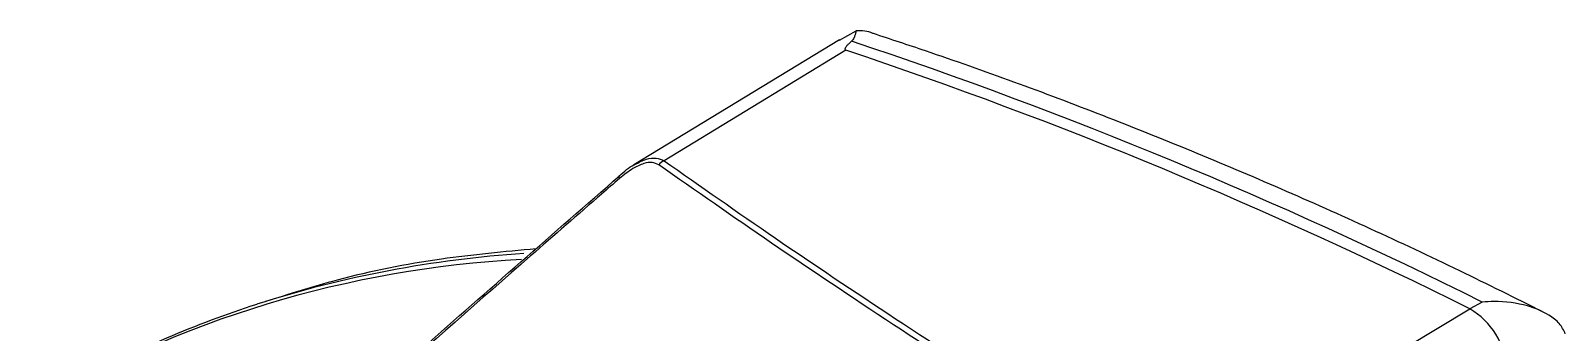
# Model space of a CAD drawing. Extents: x 7 to 135, y 1 to 99.
# Drawn here: x 29.445 to 31.361, y 24.721 to 25.098 of the extents above; entities that cross this region are included whole.
import ezdxf

# ---------------------------------------------------------------- set-up
doc = ezdxf.new("R2010")
doc.units = 0
doc.header["$MEASUREMENT"] = 0
doc.layers.add('OBJECT', color=7, linetype='CONTINUOUS')

msp = doc.modelspace()

# ---------------------------------------------------------------- linework, layer by layer
at = {"layer": 'OBJECT'}
for p, q in [((30.4548, 25.0862), (30.1981, 24.9301)), ((30.455, 25.0859), (30.4758, 25.0973)), ((31.2573, 24.7589), (31.242, 24.7504)), ((30.8625, 24.5231), (31.242, 24.7504))]:
    msp.add_line(p, q, dxfattribs=at)
at = {"layer": 'OBJECT', "flags": 128}
for points in [[(30.4628, 25.0733), (30.3369, 24.9967), (30.2358, 24.9353)], [(30.18, 24.9163), (30.1797, 24.9163), (30.1794, 24.9162), (30.1793, 24.9159), (30.1792, 24.9155), (30.1793, 24.915), (30.1794, 24.9145), (30.1797, 24.9138), (30.18, 24.913)]]:
    msp.add_lwpolyline(points, dxfattribs=at)
at = {"layer": 'OBJECT'}
for centre, radius, start, end in [((28.5682, 19.3702), 6.0224, 63.47935, 71.59269), ((28.5498, 19.3546), 6.0301, 63.48271, 71.50399), ((30.2423, 24.9195), 0.017, 112.3403, 140.9506), ((30.1534, 23.4237), 1.3989, 93.7993, 107.7393), ((30.1271, 23.4808), 1.3329, 92.9888, 120.7805), ((30.1162, 23.5492), 1.268, 107.8679, 118.7362), ((31.1964, 24.6715), 0.0911, 2.3737, 59.9608)]:
    msp.add_arc(centre, radius, start, end, dxfattribs=at)
for points, knots in [([(30.4699, 25.0845), (30.4685, 25.0833), (30.4663, 25.0812), (30.4638, 25.0786), (30.4623, 25.0765), (30.4616, 25.0751), (30.4617, 25.074), (30.4621, 25.0735), (30.4626, 25.0734), (30.4628, 25.0733)], [0, 0, 0, 0, 0.3217019, 0.5413701, 0.6931378, 0.8521132, 0.9158647, 0.9689662, 1, 1, 1, 1]), ([(30.4758, 25.0973), (30.4752, 25.0954), (30.4742, 25.0925), (30.4727, 25.0873), (30.4704, 25.085), (30.4699, 25.0845)], [0, 0, 0, 0, 0.60342, 0.908941, 1, 1, 1, 1]), ([(30.4971, 25.094), (30.4969, 25.0941), (30.4901, 25.0976), (30.4828, 25.0974), (30.4758, 25.0973)], [0, 0, 0, 0, 0.0302351, 1, 1, 1, 1]), ([(31.3334, 24.7465), (31.2987, 24.7638), (31.1894, 24.8181), (31.0059, 24.9018), (30.7833, 24.9934), (30.6139, 25.0555), (30.5188, 25.0869), (30.4971, 25.094)], [0, 0, 0, 0, 0.1234177, 0.3893672, 0.6553321, 0.9212713, 1, 1, 1, 1]), ([(30.2291, 24.9302), (30.2265, 24.9315), (30.2214, 24.934), (30.2099, 24.9322), (30.1955, 24.9255), (30.1856, 24.9175), (30.18, 24.913)], [0, 0, 0, 0, 0.210462, 0.421165, 0.679148, 1, 1, 1, 1]), ([(30.18, 24.9163), (30.186, 24.9218), (30.1923, 24.9275), (30.1989, 24.9304), (30.1992, 24.9306)], [0, 0, 0, 0, 0.949803, 1, 1, 1, 1]), ([(30.1992, 24.9306), (30.2041, 24.9331), (30.2133, 24.9379), (30.2262, 24.9395), (30.2326, 24.9367), (30.2358, 24.9353)], [0, 0, 0, 0, 0.359013, 0.679613, 1, 1, 1, 1]), ([(30.8565, 24.5181), (30.7982, 24.5544), (30.6815, 24.6268), (30.52, 24.7316), (30.3677, 24.8334), (30.2753, 24.898), (30.2291, 24.9302)], [0, 0, 0, 0, 0.248431, 0.496871, 0.748429, 1, 1, 1, 1]), ([(30.2358, 24.9353), (30.2814, 24.9034), (30.3725, 24.8396), (30.5239, 24.7382), (30.6856, 24.6331), (30.8036, 24.5598), (30.8625, 24.5231)], [0, 0, 0, 0, 0.248511, 0.49701, 0.74851, 1, 1, 1, 1]), ([(29.6933, 24.4877), (29.7735, 24.5591), (29.9339, 24.7019), (30.098, 24.8448), (30.18, 24.9163)], [0, 0, 0, 0, 0.499626, 1, 1, 1, 1]), ([(30.18, 24.913), (30.1726, 24.9066), (30.1356, 24.8744), (29.9719, 24.732), (29.8186, 24.5961), (29.6943, 24.4859)], [0, 0, 0, 0, 0.045191, 0.225954, 1, 1, 1, 1]), ([(30.076, 24.8253), (30.0363, 24.8217), (29.9517, 24.8138), (29.8388, 24.7914), (29.7677, 24.7688), (29.738, 24.7594)], [0, 0, 0, 0, 0.33887, 0.724272, 1, 1, 1, 1]), ([(31.3611, 24.7193), (31.359, 24.7237), (31.3548, 24.7325), (31.3384, 24.7451), (31.3111, 24.7565), (31.2815, 24.7601), (31.2623, 24.7593), (31.2574, 24.7589), (31.2573, 24.7589)], [0, 0, 0, 0, 0.1547584, 0.3085322, 0.5522502, 0.8871384, 0.9970962, 1, 1, 1, 1])]:
    msp.add_open_spline(points, degree=3, knots=knots, dxfattribs=at)

doc.saveas('drawing.dxf')
